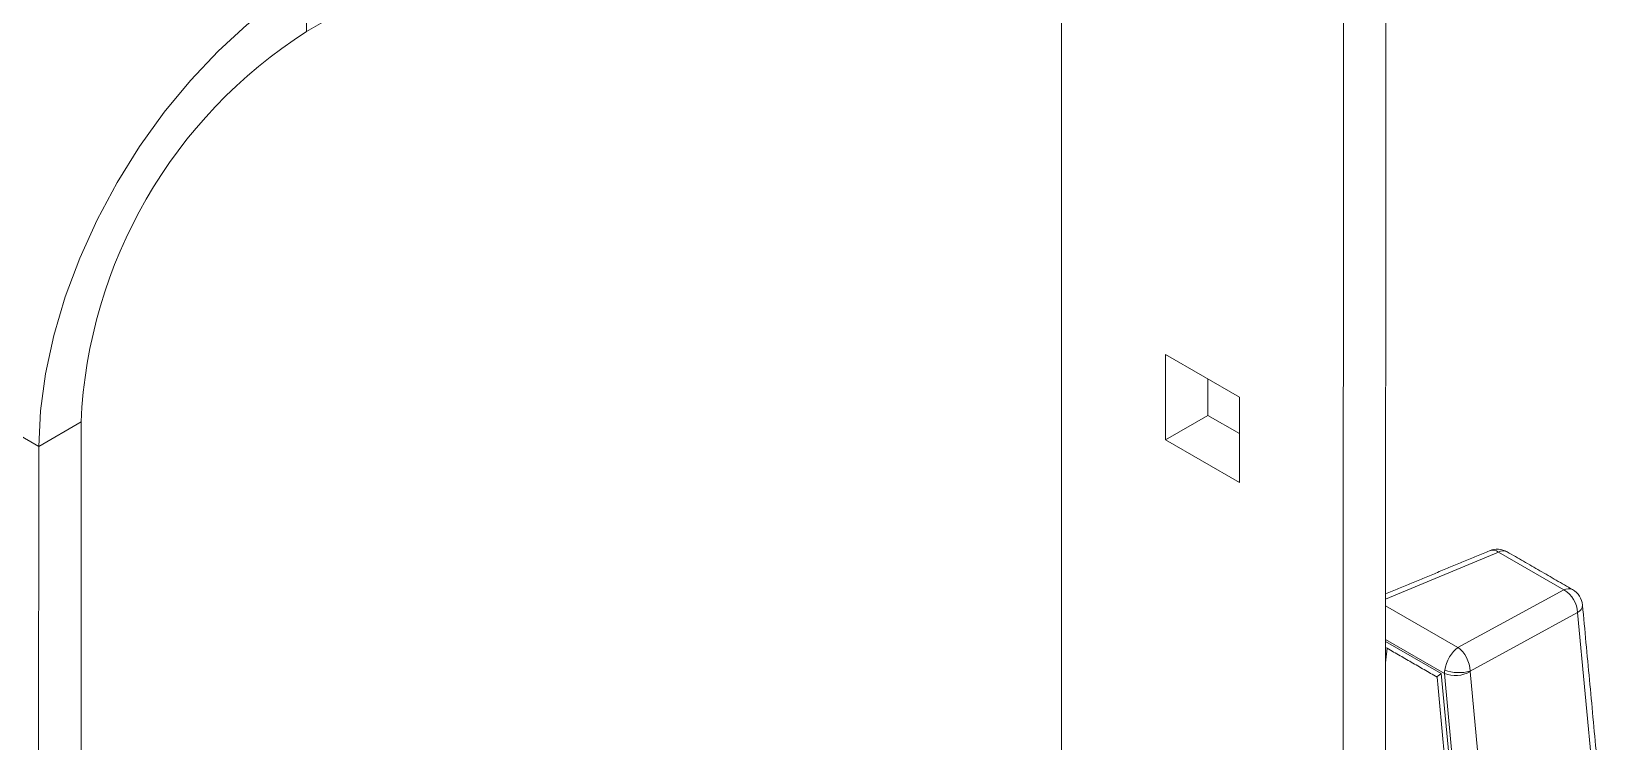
# Model space of a CAD drawing. Extents: x 12.1 to 108.7, y 1 to 80.4.
# Drawn here: x 18.652 to 23.605, y 66.723 to 68.95 of the extents above; entities that cross this region are included whole.
import ezdxf

# ---------------------------------------------------------------- set-up
doc = ezdxf.new("R2010")
doc.units = 0
doc.header["$MEASUREMENT"] = 0
doc.linetypes.add('SLD-Solid', pattern=[0])
doc.layers.add('OBJECT', color=7, linetype='CONTINUOUS')

msp = doc.modelspace()

# ---------------------------------------------------------------- linework, layer by layer
at = {"layer": 'OBJECT', "linetype": 'SLD-Solid', "lineweight": 15}
for p, q in [((21.8609, 70.3043), (19.5146, 68.9498)), ((21.8826, 66.0971), (21.8832, 70.2546)), ((22.8993, 64.8297), (22.9001, 70.0878)), ((22.7664, 64.9902), (22.7671, 69.4784)), ((19.5146, 69.1033), (19.5146, 68.9498)), ((18.6744, 67.6484), (17.7905, 68.1588)), ((22.2089, 67.9369), (22.2089, 67.6691)), ((22.4408, 67.8029), (22.2089, 67.9369)), ((22.3418, 67.8601), (22.3418, 67.7458)), ((22.4408, 67.5351), (22.4408, 67.8029)), ((18.8074, 67.7251), (18.6744, 67.6484)), ((18.8074, 67.7251), (18.8063, 60.9054)), ((22.3418, 67.7458), (22.2089, 67.6691)), ((22.3418, 67.7458), (22.4408, 67.6886)), ((22.2089, 67.6691), (22.4408, 67.5351)), ((18.6744, 67.6484), (18.6734, 60.8287)), ((23.2537, 67.3166), (22.8997, 67.1692)), ((23.4589, 67.1981), (23.2537, 67.3166)), ((23.1267, 67.0173), (23.4589, 67.1981)), ((22.8997, 67.1485), (23.1267, 67.0173)), ((23.502, 67.1273), (23.1645, 66.9437)), ((23.5895, 66.1878), (23.502, 67.1273)), ((23.0844, 66.9355), (22.8996, 67.0422)), ((22.8996, 67.0366), (23.0743, 66.9357)), ((22.9044, 67.0152), (22.8996, 66.9695)), ((23.0743, 66.9357), (23.1482, 66.143)), ((23.1605, 66.1196), (23.0844, 66.9355)), ((23.1646, 66.9423), (23.2556, 65.9658))]:
    msp.add_line(p, q, dxfattribs=at)
at = {"layer": 'OBJECT', "linetype": 'SLD-Solid', "lineweight": 15, "flags": 128}
msp.add_lwpolyline([(19.5146, 69.1033), (19.4206, 69.0429), (19.3277, 68.971), (19.2372, 68.8887), (19.1501, 68.7968), (19.0677, 68.6966), (18.9908, 68.5893), (18.9206, 68.4763), (18.8578, 68.3589), (18.8033, 68.2387), (18.7577, 68.1172), (18.7216, 67.9959), (18.6955, 67.8764), (18.6797, 67.76), (18.6744, 67.6484)], dxfattribs=at)
at = {"layer": 'OBJECT', "linetype": 'SLD-Solid', "lineweight": 15}
for centre, radius, start, end in [((20.3385, 67.6574), 1.5326, 122.5189, 177.4698), ((23.2498, 67.2635), 0.0625, 59.9942, 112.5991), ((23.2354, 67.2926), 0.0302, 52.6012, 108.49), ((23.2684, 67.2915), 0.0291, 64.1013, 120.3494), ((23.4736, 67.173), 0.0291, 64.1013, 120.3494), ((23.4154, 67.1231), 0.0867, 2.7314, 59.8367), ((23.4551, 67.145), 0.0625, 5.3254, 59.9942), ((23.4904, 67.1516), 0.0269, 295.4622, 358.3764), ((23.1173, 67.0229), 0.0934, 249.3642, 300.3746), ((23.1291, 67.063), 0.1244, 249.3503, 286.5522)]:
    msp.add_arc(centre, radius, start, end, dxfattribs=at)
for centre, major_axis, ratio, start_param, end_param in [((23.1229, 66.9643), (0.0264, 0.0568), 0.494633, 0.654278, 2.106217), ((23.1229, 66.9643), (-0.0242, 0.0579), 0.586397, 4.118742, 5.570681), ((23.1131, 66.9582), (0.0521, 0.0334), 0.048916, 2.381478, 3.116314), ((23.1282, 66.9612), (0.0302, 0.0547), 0.580158, 2.138907, 2.34503), ((23.1695, 66.9456), (0.00266, 0.00708), 0.59201, 2.052459, 2.258583)]:
    msp.add_ellipse(centre, major_axis=major_axis, ratio=ratio, start_param=start_param, end_param=end_param, dxfattribs=at)
for points in [[(23.2258, 67.3212), (22.8997, 67.1855)], [(23.4863, 67.1991), (23.2811, 67.3176)], [(23.6049, 66.2113), (23.5173, 67.1508)], [(22.8996, 67.018), (23.061, 66.9248)], [(23.061, 66.9248), (23.1289, 66.1964)]]:
    msp.add_open_spline(points, degree=1, dxfattribs=at)

doc.saveas('drawing.dxf')
